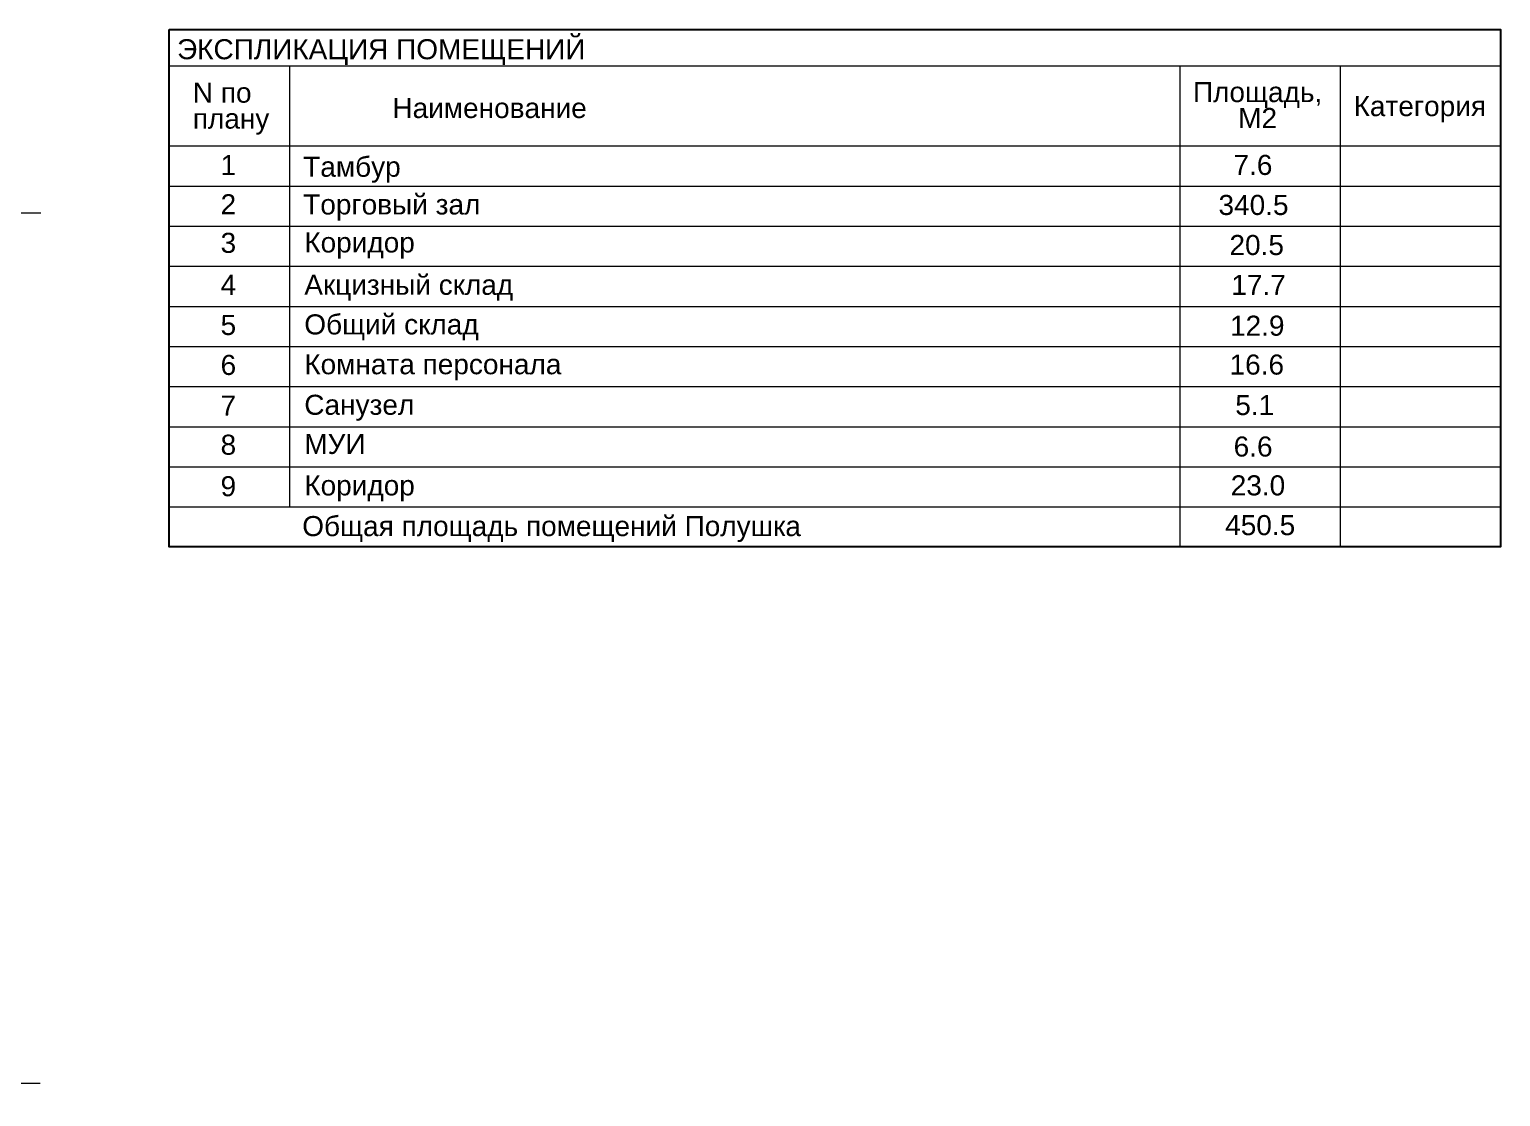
# Model space of a CAD drawing. Header units: metres. Extents: x 0 to 57.5, y 0 to 39.8.
# Drawn here: x 38.22 to 56.57, y 26.17 to 39.47 of the extents above; entities that cross this region are included whole.
import ezdxf
from ezdxf.enums import TextEntityAlignment as Align

# ---------------------------------------------------------------- set-up
doc = ezdxf.new("R2010")
doc.units = ezdxf.units.M
doc.header["$MEASUREMENT"] = 0
doc.layers.add('YOLO_TABLE', color=1, linetype='Continuous')
doc.styles.add('Style-Arial', font='arial.ttf')

msp = doc.modelspace()

# ---------------------------------------------------------------- linework, layer by layer
at = {"color": 7, "linetype": 'Continuous', "lineweight": 13}
for p, q in [((39.96527851, 39.02134854), (56.57245153, 39.02134854)), ((39.96527851, 39.02134854), (39.96527851, 33.02134854)), ((41.46527851, 39.02134854), (41.46527851, 33.52134854)), ((52.57245153, 39.02134854), (52.57245153, 33.02134854)), ((54.57245153, 39.02134854), (54.57245153, 33.02134854)), ((56.57245153, 39.02134854), (56.57245153, 33.02134854)), ((39.96527851, 38.02134854), (56.57245153, 38.02134854)), ((39.96527851, 33.52134854), (56.57245153, 33.52134854)), ((39.96527851, 33.02134854), (56.57245153, 33.02134854))]:
    msp.add_line(p, q, dxfattribs=at)
at = {"color": 7, "linetype": 'Continuous', "lineweight": 0}
for p, q in [((39.96527851, 37.52134854), (56.57245153, 37.52134854)), ((39.96527851, 37.02134854), (56.57245153, 37.02134854)), ((39.96527851, 36.52134854), (56.57245153, 36.52134854)), ((39.96527851, 36.02134854), (56.57245153, 36.02134854)), ((39.96527851, 35.52134854), (56.57245153, 35.52134854)), ((39.96527851, 35.02134854), (56.57245153, 35.02134854)), ((39.96527851, 34.52134854), (56.57245153, 34.52134854)), ((39.96527851, 34.02134854), (56.57245153, 34.02134854)), ((39.96527851, 33.52134854), (56.57245153, 33.52134854)), ((39.96527851, 33.02134854), (56.57245153, 33.02134854))]:
    msp.add_line(p, q, dxfattribs=at)
at = {"color": 7, "linetype": 'Continuous', "lineweight": 0, "flags": 128}
for points in [[(23.01373526, 37.18546691), (24.24345726, 37.18546691), (24.27354595, 37.01760383), (24.32642548, 37.35332998), (24.35651417, 37.18546691), (38.36518057, 37.18546691)], [(37.22957909, 26.33758537), (37.7053236, 26.33758537), (37.7354123, 26.16972229), (37.78829183, 26.50544844), (37.81838052, 26.33758537), (38.35622555, 26.33758537)]]:
    msp.add_lwpolyline(points, dxfattribs=at)
at = {"layer": 'YOLO_TABLE'}
msp.add_lwpolyline([(39.96527851, 39.47368489), (56.57245153, 39.47368489), (56.57245153, 33.02134854), (39.96527851, 33.02134854)], close=True, dxfattribs=at)

# ---------------------------------------------------------------- texts
at = {"color": 7, "lineweight": 13, "style": 'Style-Arial'}
msp.add_text('ЭКСПЛИКАЦИЯ ПОМЕЩЕНИЙ ', height=0.25, dxfattribs=at).set_placement((42.65808951, 39.22706682), align=Align.MIDDLE_CENTER)
at = {"color": 7, "linetype": 'Continuous', "lineweight": 0, "style": 'Style-Arial'}
for s, p in [('1', (40.7026763, 37.90825612)), ('2', (40.7026763, 37.41924643)), ('3', (40.7026763, 36.93811629)), ('4', (40.7026763, 36.41448434)), ('5', (40.7026763, 35.91425226)), ('6', (40.7026763, 35.41607364)), ('7', (40.7026763, 34.90950608)), ('8', (40.7026763, 34.42149924)), ('9', (40.7026763, 33.90408411))]:
    msp.add_text(s, height=0.25, dxfattribs=at).set_placement(p, align=Align.TOP_CENTER)
for s, p in [('Тамбур', (41.63611759, 37.88697872)), ('Торговый зал', (41.63611759, 37.41700195)), ('Коридор', (41.64973359, 36.94318768)), ('Акцизный склад', (41.64973359, 36.41513901)), ('Общий склад', (41.64973359, 35.92163041)), ('Комната персонала', (41.64973359, 35.42490666)), ('Санузел', (41.64973359, 34.91923293)), ('МУИ', (41.64973359, 34.43145915)), ('Коридор', (41.64973359, 33.91404402)), ('23.0', (53.20620426, 33.91472927))]:
    msp.add_text(s, height=0.25, dxfattribs=at).set_placement(p, align=Align.TOP_LEFT)
at = {"color": 7, "linetype": 'Continuous', "lineweight": 13, "style": 'Style-Arial'}
for s, p in [('7.6', (53.24078369, 37.90969902)), ('340.5', (53.05382741, 37.41050163)), ('20.5', (53.19061756, 36.91130424)), ('17.7', (53.21383366, 36.41312562)), ('12.9', (53.19774265, 35.90552338)), ('16.6', (53.19178115, 35.42058877)), ('5.1', (53.26320596, 34.91629753)), ('6.6', (53.24281229, 34.39876227)), ('Общая площадь помещений Полушка', (41.62414629, 33.4068749)), ('450.5', (53.13701139, 33.41898001))]:
    msp.add_text(s, height=0.25, dxfattribs=at).set_placement(p, align=Align.TOP_LEFT)
at = {"color": 7, "linetype": 'Continuous', "lineweight": 13, "char_height": 0.25, "attachment_point": 4, "style": 'Style-Arial'}
for s, insert, line_spacing_factor in [('N по \\Pплану', (40.25923417, 38.48643723), 0.776524), ('Наименование', (42.74881641, 38.49227365), 0.6)]:
    msp.add_mtext(s, dxfattribs=dict(at, insert=insert, line_spacing_factor=line_spacing_factor))
at = {"color": 7, "linetype": 'Continuous', "lineweight": 0, "char_height": 0.25, "attachment_point": 2, "style": 'Style-Arial'}
for s, insert, line_spacing_factor in [('Площадь,\\PМ2', (53.54166266, 38.81800838), 0.776524), ('Категория', (55.56505425, 38.64277991), 0.6)]:
    msp.add_mtext(s, dxfattribs=dict(at, insert=insert, line_spacing_factor=line_spacing_factor))

doc.saveas('drawing.dxf')
